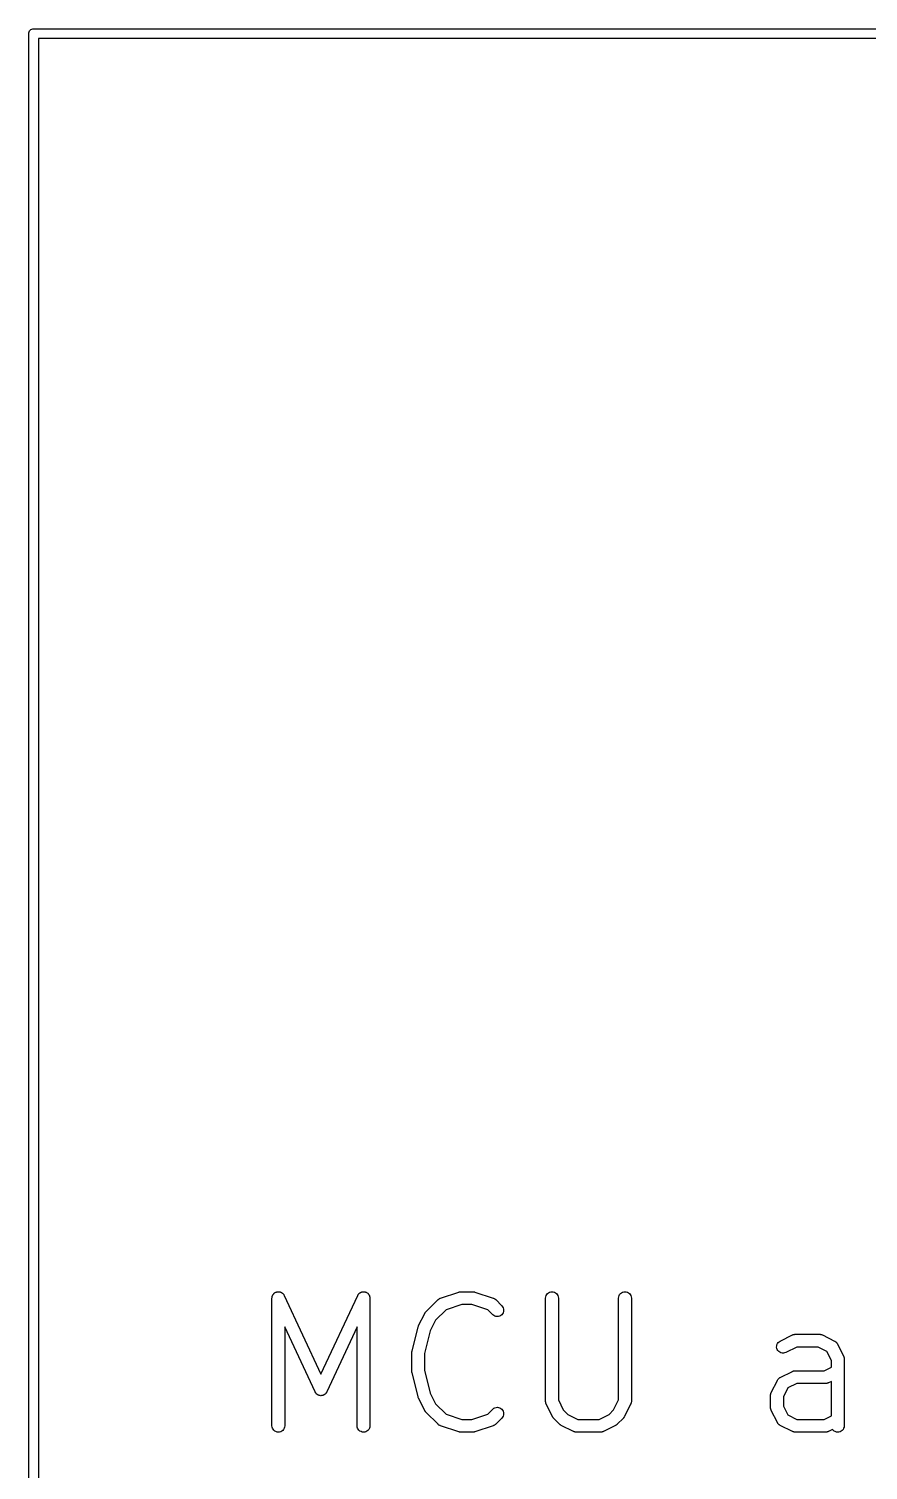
# Model space of a CAD drawing. Extents: x 1 to 169, y -122 to 5.
# Drawn here: x 99.92 to 113.07, y -17.5 to 5.08 of the extents above; entities that cross this region are included whole.
import ezdxf

# ---------------------------------------------------------------- set-up
doc = ezdxf.new("R2010")
doc.units = 0
doc.header["$MEASUREMENT"] = 0
doc.layers.add('BLACK', color=7, linetype='CONTINUOUS')

msp = doc.modelspace()

# ---------------------------------------------------------------- linework, layer by layer
at = {"layer": 'BLACK', "linetype": 'CONTINUOUS'}
for p, q in [((99.9246, 5), (99.9261, 5.0147)), ((99.925, 4.99632), (99.9246, 5)), ((99.925, -39.9963), (99.925, 4.99632)), ((99.9261, 5.0147), (99.9304, 5.02884)), ((99.9304, 5.02884), (99.9373, 5.04187)), ((99.9373, 5.04187), (99.9467, 5.05329)), ((99.9467, 5.05329), (99.9581, 5.06266)), ((99.9581, 5.06266), (99.9712, 5.06962)), ((99.9712, 5.06962), (99.9853, 5.07391)), ((99.9853, 5.07391), (99.9963, 5.075)), ((99.9963, 5.075), (100, 5.07536)), ((100, 5.07536), (100.004, 5.075)), ((100.004, 5.075), (134.996, 5.075)), ((100.075, 4.925), (100.075, -39.925)), ((134.925, 4.925), (100.075, 4.925)), ((103.733, -14.8034), (103.734, -14.7959)), ((103.733, -14.8048), (103.733, -14.8034)), ((103.733, -16.8048), (103.733, -14.8048)), ((103.734, -14.7959), (103.735, -14.7885)), ((103.735, -14.7862), (103.736, -14.784)), ((103.735, -14.7885), (103.735, -14.7862)), ((103.736, -14.784), (103.738, -14.7768)), ((103.738, -14.7768), (103.74, -14.7696)), ((103.74, -14.7696), (103.741, -14.7676)), ((103.741, -14.7654), (103.745, -14.7588)), ((103.741, -14.7676), (103.741, -14.7654)), ((103.745, -14.7588), (103.748, -14.7521)), ((103.748, -14.7521), (103.75, -14.7503)), ((103.75, -14.7503), (103.751, -14.7483)), ((103.751, -14.7483), (103.756, -14.7425)), ((103.756, -14.7425), (103.76, -14.7366)), ((103.76, -14.7366), (103.762, -14.7351)), ((103.762, -14.7351), (103.763, -14.7333)), ((103.763, -14.7333), (103.769, -14.7286)), ((103.769, -14.7286), (103.775, -14.7237)), ((103.775, -14.7237), (103.777, -14.7225)), ((103.777, -14.7225), (103.779, -14.7211)), ((103.779, -14.7211), (103.785, -14.7176)), ((103.785, -14.7176), (103.792, -14.7138)), ((103.792, -14.7138), (103.794, -14.7131)), ((103.794, -14.7131), (103.796, -14.712)), ((103.796, -14.712), (103.803, -14.7099)), ((103.803, -14.7099), (103.81, -14.7075)), ((103.81, -14.7075), (103.812, -14.7072)), ((103.812, -14.7072), (103.815, -14.7065)), ((103.815, -14.7065), (103.822, -14.7059)), ((103.822, -14.7059), (103.829, -14.7048)), ((103.829, -14.7048), (103.832, -14.705)), ((103.832, -14.705), (103.834, -14.7048)), ((103.834, -14.7048), (103.841, -14.7055)), ((103.841, -14.7055), (103.849, -14.706)), ((103.849, -14.706), (103.851, -14.7066)), ((103.851, -14.7066), (103.853, -14.7068)), ((103.853, -14.7068), (103.861, -14.709)), ((103.861, -14.709), (103.868, -14.7109)), ((103.868, -14.7109), (103.87, -14.7119)), ((103.87, -14.7119), (103.872, -14.7126)), ((103.872, -14.7126), (103.879, -14.7161)), ((103.879, -14.7161), (103.885, -14.7194)), ((103.885, -14.7194), (103.887, -14.7208)), ((103.887, -14.7208), (103.889, -14.7219)), ((103.889, -14.7219), (103.895, -14.7266)), ((103.895, -14.7266), (103.901, -14.7311)), ((103.901, -14.7311), (103.903, -14.7328)), ((103.903, -14.7328), (103.904, -14.7343)), ((103.904, -14.7343), (103.909, -14.7401)), ((103.909, -14.7401), (103.914, -14.7457)), ((103.914, -14.7457), (103.915, -14.7476)), ((103.915, -14.7476), (103.917, -14.7494)), ((103.917, -14.7494), (103.92, -14.756)), ((103.92, -14.756), (103.924, -14.7625)), ((103.924, -14.7625), (104.5, -15.9969)), ((104.5, -15.9969), (105.076, -14.7625)), ((105.076, -14.7625), (105.077, -14.7612)), ((105.077, -14.7612), (105.081, -14.7548)), ((105.081, -14.7548), (105.084, -14.7483)), ((105.084, -14.7483), (105.086, -14.7465)), ((105.086, -14.7465), (105.087, -14.7446)), ((105.087, -14.7446), (105.092, -14.739)), ((105.092, -14.739), (105.097, -14.7333)), ((105.097, -14.7333), (105.098, -14.7319)), ((105.098, -14.7319), (105.1, -14.7302)), ((105.1, -14.7302), (105.106, -14.7258)), ((105.106, -14.7258), (105.112, -14.7211)), ((105.112, -14.7211), (105.114, -14.72)), ((105.114, -14.72), (105.116, -14.7187)), ((105.116, -14.7187), (105.123, -14.7155)), ((105.123, -14.7155), (105.129, -14.712)), ((105.129, -14.712), (105.131, -14.7114)), ((105.131, -14.7114), (105.133, -14.7104)), ((105.133, -14.7104), (105.141, -14.7087)), ((105.141, -14.7087), (105.148, -14.7065)), ((105.148, -14.7065), (105.15, -14.7063)), ((105.15, -14.7063), (105.152, -14.7058)), ((105.152, -14.7058), (105.16, -14.7054)), ((105.16, -14.7054), (105.167, -14.7048)), ((105.167, -14.7048), (105.17, -14.705)), ((105.17, -14.705), (105.172, -14.7049)), ((105.172, -14.7049), (105.179, -14.706)), ((105.179, -14.706), (105.187, -14.7068)), ((105.187, -14.7068), (105.189, -14.7075)), ((105.189, -14.7075), (105.191, -14.7078)), ((105.191, -14.7078), (105.198, -14.7104)), ((105.198, -14.7104), (105.205, -14.7126)), ((105.205, -14.7126), (105.207, -14.7137)), ((105.207, -14.7137), (105.21, -14.7144)), ((105.21, -14.7144), (105.216, -14.7183)), ((105.216, -14.7183), (105.223, -14.7219)), ((105.223, -14.7219), (105.224, -14.7233)), ((105.224, -14.7233), (105.226, -14.7245)), ((105.226, -14.7245), (105.232, -14.7295)), ((105.232, -14.7295), (105.238, -14.7343)), ((105.238, -14.7343), (105.239, -14.7361)), ((105.239, -14.7361), (105.241, -14.7376)), ((105.241, -14.7376), (105.245, -14.7436)), ((105.245, -14.7436), (105.25, -14.7494)), ((105.25, -14.7494), (105.251, -14.7514)), ((105.251, -14.7514), (105.252, -14.7533)), ((105.252, -14.7533), (105.256, -14.76)), ((105.256, -14.76), (105.259, -14.7667)), ((105.259, -14.7667), (105.26, -14.7688)), ((105.26, -14.7688), (105.261, -14.7709)), ((105.261, -14.7709), (105.263, -14.7782)), ((105.263, -14.7782), (105.265, -14.7853)), ((105.265, -14.7853), (105.265, -14.7876)), ((105.265, -14.7876), (105.266, -14.7898)), ((105.266, -14.7898), (105.266, -14.7973)), ((105.266, -14.7973), (105.267, -14.8048)), ((105.267, -14.8048), (105.267, -16.8048)), ((106.144, -15.0198), (106.334, -14.8293)), ((106.334, -14.8293), (106.335, -14.8283)), ((106.335, -14.8283), (106.337, -14.8265)), ((106.337, -14.8265), (106.339, -14.8243)), ((106.339, -14.8243), (106.345, -14.8204)), ((106.345, -14.8204), (106.35, -14.8161)), ((106.35, -14.8161), (106.353, -14.8148)), ((106.353, -14.8148), (106.355, -14.8131)), ((106.355, -14.8131), (106.362, -14.8103)), ((106.362, -14.8103), (106.368, -14.8072)), ((106.368, -14.8072), (106.37, -14.8063)), ((106.37, -14.8063), (106.373, -14.8051)), ((106.373, -14.8051), (106.659, -14.7099)), ((106.659, -14.7099), (106.66, -14.7095)), ((106.66, -14.7095), (106.666, -14.7083)), ((106.666, -14.7083), (106.671, -14.7067)), ((106.671, -14.7067), (106.675, -14.7063)), ((106.675, -14.7063), (106.679, -14.7054)), ((106.679, -14.7054), (106.685, -14.7053)), ((106.685, -14.7053), (106.69, -14.7048)), ((106.69, -14.7048), (106.881, -14.7048)), ((106.881, -14.7048), (106.882, -14.7048)), ((106.882, -14.7048), (106.888, -14.7054)), ((106.888, -14.7054), (106.894, -14.7056)), ((106.894, -14.7056), (106.898, -14.7065)), ((106.898, -14.7065), (106.902, -14.7069)), ((106.902, -14.7069), (106.907, -14.7086)), ((106.907, -14.7086), (106.913, -14.7099)), ((106.913, -14.7099), (107.198, -14.8051)), ((107.198, -14.8051), (107.2, -14.8056)), ((107.2, -14.8056), (107.202, -14.8068)), ((107.202, -14.8068), (107.205, -14.8077)), ((107.205, -14.8077), (107.211, -14.8109)), ((107.211, -14.8109), (107.217, -14.8138)), ((107.217, -14.8138), (107.22, -14.8155)), ((107.22, -14.8155), (107.222, -14.8169)), ((107.222, -14.8169), (107.228, -14.8212)), ((107.228, -14.8212), (107.233, -14.8253)), ((107.233, -14.8253), (107.235, -14.8274)), ((107.235, -14.8274), (107.237, -14.8293)), ((107.237, -14.8293), (107.333, -14.9245)), ((108.019, -14.8034), (108.021, -14.784)), ((108.019, -14.8048), (108.019, -14.8034)), ((108.019, -16.4238), (108.019, -14.8048)), ((108.021, -14.784), (108.027, -14.7654)), ((108.027, -14.7654), (108.037, -14.7483)), ((108.037, -14.7483), (108.049, -14.7333)), ((108.049, -14.7333), (108.064, -14.7211)), ((108.064, -14.7211), (108.082, -14.712)), ((108.082, -14.712), (108.1, -14.7065)), ((108.1, -14.7065), (108.12, -14.7048)), ((108.12, -14.7048), (108.139, -14.7068)), ((108.139, -14.7068), (108.158, -14.7126)), ((108.158, -14.7126), (108.175, -14.7219)), ((108.175, -14.7219), (108.19, -14.7343)), ((108.19, -14.7343), (108.202, -14.7494)), ((108.202, -14.7494), (108.212, -14.7667)), ((108.212, -14.7667), (108.217, -14.7853)), ((108.217, -14.7853), (108.219, -14.8048)), ((108.219, -14.8048), (108.219, -16.4002)), ((109.162, -14.8034), (109.164, -14.784)), ((109.162, -14.8048), (109.162, -14.8034)), ((109.162, -16.4002), (109.162, -14.8048)), ((109.164, -14.784), (109.17, -14.7654)), ((109.17, -14.7654), (109.179, -14.7483)), ((109.179, -14.7483), (109.192, -14.7333)), ((109.192, -14.7333), (109.207, -14.7211)), ((109.207, -14.7211), (109.224, -14.712)), ((109.224, -14.712), (109.243, -14.7065)), ((109.243, -14.7065), (109.263, -14.7048)), ((109.263, -14.7048), (109.282, -14.7068)), ((109.282, -14.7068), (109.301, -14.7126)), ((109.301, -14.7126), (109.318, -14.7219)), ((109.318, -14.7219), (109.333, -14.7343)), ((109.333, -14.7343), (109.345, -14.7494)), ((109.345, -14.7494), (109.354, -14.7667)), ((109.354, -14.7667), (109.36, -14.7853)), ((109.36, -14.7853), (109.362, -14.8048)), ((109.362, -14.8048), (109.362, -16.4238)), ((106.03, -15.2362), (106.125, -15.0458)), ((106.125, -15.0445), (106.129, -15.0398)), ((106.125, -15.0458), (106.125, -15.0445)), ((106.129, -15.0398), (106.131, -15.0348)), ((106.131, -15.0348), (106.134, -15.0316)), ((106.134, -15.0316), (106.136, -15.0281)), ((106.136, -15.0281), (106.14, -15.0241)), ((106.14, -15.0241), (106.144, -15.0198)), ((106.459, -14.9874), (106.296, -15.1497)), ((106.707, -14.9048), (106.459, -14.9874)), ((106.865, -14.9048), (106.707, -14.9048)), ((107.113, -14.9874), (106.865, -14.9048)), ((107.191, -15.0659), (107.113, -14.9874)), ((107.206, -15.0783), (107.191, -15.0659)), ((107.223, -15.0876), (107.206, -15.0783)), ((107.242, -15.0933), (107.223, -15.0876)), ((107.262, -15.0952), (107.242, -15.0933)), ((107.281, -15.0934), (107.262, -15.0952)), ((107.3, -15.0878), (107.281, -15.0934)), ((107.317, -15.0787), (107.3, -15.0878)), ((107.332, -15.0664), (107.317, -15.0787)), ((107.345, -15.0514), (107.332, -15.0664)), ((107.333, -14.9245), (107.334, -14.9255)), ((107.334, -14.9255), (107.346, -14.9408)), ((107.354, -15.0343), (107.345, -15.0514)), ((107.346, -14.9408), (107.355, -14.9581)), ((107.36, -15.0157), (107.354, -15.0343)), ((107.355, -14.9581), (107.36, -14.9768)), ((107.36, -14.9768), (107.362, -14.9963)), ((107.362, -14.9963), (107.36, -15.0157)), ((104.409, -16.2756), (103.933, -15.2555)), ((103.933, -15.2555), (103.933, -16.8048)), ((105.067, -15.2555), (104.591, -16.2756)), ((105.067, -16.8048), (105.067, -15.2555)), ((105.927, -15.6376), (106.022, -15.2567)), ((106.022, -15.2553), (106.023, -15.2549)), ((106.022, -15.2567), (106.022, -15.2553)), ((106.023, -15.2545), (106.026, -15.2457)), ((106.023, -15.2549), (106.023, -15.2545)), ((106.026, -15.2457), (106.029, -15.2371)), ((106.029, -15.2367), (106.03, -15.2362)), ((106.029, -15.2371), (106.029, -15.2367)), ((106.213, -15.3159), (106.124, -15.6742)), ((106.296, -15.1497), (106.213, -15.3159)), ((111.638, -15.5732), (111.639, -15.5537)), ((111.641, -15.5925), (111.638, -15.5732)), ((111.639, -15.5537), (111.643, -15.5347)), ((111.643, -15.5347), (111.651, -15.5169)), ((111.651, -15.5169), (111.663, -15.501)), ((111.663, -15.501), (111.677, -15.4876)), ((111.677, -15.4876), (111.693, -15.4772)), ((111.693, -15.4772), (111.884, -15.382)), ((111.952, -15.5714), (111.783, -15.6561)), ((111.884, -15.382), (111.885, -15.3814)), ((111.885, -15.3814), (111.888, -15.3804)), ((111.888, -15.3804), (111.89, -15.379)), ((111.89, -15.379), (111.897, -15.377)), ((111.897, -15.377), (111.903, -15.3746)), ((111.903, -15.3746), (111.906, -15.3742)), ((111.906, -15.3742), (111.909, -15.3733)), ((111.909, -15.3733), (111.916, -15.3727)), ((111.916, -15.3727), (111.923, -15.3716)), ((111.923, -15.3716), (111.926, -15.3717)), ((111.926, -15.3717), (111.929, -15.3714)), ((111.929, -15.3714), (112.31, -15.3714)), ((112.286, -15.5714), (111.952, -15.5714)), ((112.425, -15.6412), (112.286, -15.5714)), ((112.31, -15.3714), (112.311, -15.3714)), ((112.311, -15.3714), (112.314, -15.3718)), ((112.314, -15.3718), (112.317, -15.3717)), ((112.317, -15.3717), (112.324, -15.3729)), ((112.324, -15.3729), (112.33, -15.3736)), ((112.33, -15.3736), (112.333, -15.3745)), ((112.333, -15.3745), (112.336, -15.375)), ((112.336, -15.375), (112.342, -15.3774)), ((112.342, -15.3774), (112.349, -15.3795)), ((112.349, -15.3795), (112.351, -15.3809)), ((112.351, -15.3809), (112.354, -15.382)), ((112.354, -15.382), (112.545, -15.4772)), ((112.545, -15.4772), (112.546, -15.4779)), ((112.546, -15.4779), (112.548, -15.479)), ((112.548, -15.479), (112.55, -15.4799)), ((112.55, -15.4799), (112.556, -15.4843)), ((112.556, -15.4843), (112.562, -15.4885)), ((112.562, -15.4885), (112.564, -15.49)), ((112.564, -15.49), (112.566, -15.4912)), ((112.566, -15.4912), (112.571, -15.4968)), ((112.571, -15.4968), (112.576, -15.5021)), ((112.576, -15.5021), (112.578, -15.5039)), ((112.578, -15.5039), (112.579, -15.5054)), ((112.579, -15.5054), (112.583, -15.5119)), ((112.583, -15.5119), (112.587, -15.5181)), ((112.587, -15.5181), (112.588, -15.5201)), ((112.588, -15.5201), (112.589, -15.5219)), ((112.589, -15.5219), (112.685, -15.7124)), ((105.924, -15.657), (105.925, -15.649)), ((105.924, -15.6587), (105.924, -15.657)), ((105.924, -15.6605), (105.924, -15.6587)), ((105.924, -15.6619), (105.924, -15.6605)), ((105.924, -15.9476), (105.924, -15.6619)), ((105.925, -15.649), (105.926, -15.6411)), ((105.926, -15.6411), (105.927, -15.6394)), ((105.927, -15.6394), (105.927, -15.6376)), ((106.124, -15.6742), (106.124, -15.9353)), ((111.648, -15.6108), (111.641, -15.5925)), ((111.659, -15.6274), (111.648, -15.6108)), ((111.672, -15.6416), (111.659, -15.6274)), ((111.688, -15.6531), (111.672, -15.6416)), ((111.705, -15.6612), (111.688, -15.6531)), ((111.724, -15.6657), (111.705, -15.6612)), ((111.744, -15.6665), (111.724, -15.6657)), ((111.763, -15.6635), (111.744, -15.6665)), ((111.782, -15.6567), (111.763, -15.6635)), ((111.783, -15.6561), (111.782, -15.6567)), ((112.495, -15.7807), (112.425, -15.6412)), ((112.495, -15.8858), (112.495, -15.7807)), ((112.685, -15.7124), (112.685, -15.7137)), ((112.685, -15.7137), (112.686, -15.7164)), ((112.686, -15.7164), (112.688, -15.719)), ((112.688, -15.719), (112.69, -15.7256)), ((112.69, -15.7256), (112.692, -15.732)), ((112.692, -15.732), (112.692, -15.7349)), ((112.692, -15.7349), (112.693, -15.7377)), ((112.693, -15.7377), (112.694, -15.7445)), ((112.694, -15.7445), (112.695, -15.7513)), ((112.695, -15.7513), (112.695, -15.7542)), ((112.695, -15.7542), (112.695, -15.7571)), ((112.695, -15.7571), (112.695, -16.8048)), ((105.924, -15.9494), (105.924, -15.9476)), ((105.924, -15.9512), (105.924, -15.9494)), ((105.925, -15.9591), (105.924, -15.9512)), ((105.926, -15.967), (105.925, -15.9591)), ((105.926, -15.9688), (105.926, -15.967)), ((105.926, -15.9705), (105.926, -15.9688)), ((105.927, -15.9719), (105.926, -15.9705)), ((106.022, -16.3528), (105.927, -15.9719)), ((106.124, -15.9353), (106.213, -16.2937)), ((111.693, -16.0487), (111.884, -15.9534)), ((111.884, -15.9534), (111.885, -15.9528)), ((111.885, -15.9528), (111.888, -15.9518)), ((111.888, -15.9518), (111.89, -15.9504)), ((111.89, -15.9504), (111.897, -15.9484)), ((111.897, -15.9484), (111.903, -15.9461)), ((111.903, -15.9461), (111.906, -15.9456)), ((111.906, -15.9456), (111.909, -15.9448)), ((111.909, -15.9448), (111.916, -15.9441)), ((111.916, -15.9441), (111.923, -15.943)), ((111.923, -15.943), (111.926, -15.9431)), ((111.926, -15.9431), (111.929, -15.9429)), ((111.929, -15.9429), (112.381, -15.9429)), ((112.381, -15.9429), (112.495, -15.8858)), ((111.553, -16.2838), (111.649, -16.0934)), ((111.649, -16.0921), (111.65, -16.0903)), ((111.649, -16.0934), (111.649, -16.0921)), ((111.65, -16.0903), (111.651, -16.0883)), ((111.651, -16.0883), (111.656, -16.0821)), ((111.656, -16.0821), (111.66, -16.0758)), ((111.66, -16.0758), (111.661, -16.0742)), ((111.661, -16.0742), (111.663, -16.0724)), ((111.663, -16.0724), (111.668, -16.0672)), ((111.668, -16.0672), (111.674, -16.0618)), ((111.674, -16.0618), (111.675, -16.0605)), ((111.675, -16.0605), (111.677, -16.059)), ((111.677, -16.059), (111.683, -16.055)), ((111.683, -16.055), (111.69, -16.0507)), ((111.69, -16.0507), (111.692, -16.0498)), ((111.692, -16.0498), (111.693, -16.0487)), ((111.813, -16.2126), (111.743, -16.3522)), ((111.952, -16.1429), (111.813, -16.2126)), ((112.405, -16.1429), (111.952, -16.1429)), ((112.408, -16.1426), (112.405, -16.1429)), ((112.411, -16.1427), (112.408, -16.1426)), ((112.417, -16.1416), (112.411, -16.1427)), ((112.424, -16.141), (112.417, -16.1416)), ((112.427, -16.1401), (112.424, -16.141)), ((112.43, -16.1396), (112.427, -16.1401)), ((112.436, -16.1373), (112.43, -16.1396)), ((112.443, -16.1353), (112.436, -16.1373)), ((112.445, -16.1339), (112.443, -16.1353)), ((112.448, -16.1329), (112.445, -16.1339)), ((112.449, -16.1323), (112.448, -16.1329)), ((112.495, -16.1094), (112.449, -16.1323)), ((112.495, -16.6477), (112.495, -16.1094)), ((104.412, -16.2801), (104.409, -16.2756)), ((104.414, -16.2848), (104.412, -16.2801)), ((104.417, -16.2885), (104.414, -16.2848)), ((104.419, -16.2924), (104.417, -16.2885)), ((104.423, -16.2963), (104.419, -16.2924)), ((104.426, -16.3005), (104.423, -16.2963)), ((104.429, -16.3036), (104.426, -16.3005)), ((104.432, -16.307), (104.429, -16.3036)), ((104.436, -16.3101), (104.432, -16.307)), ((104.44, -16.3136), (104.436, -16.3101)), ((104.444, -16.316), (104.44, -16.3136)), ((104.448, -16.3187), (104.444, -16.316)), ((104.453, -16.321), (104.448, -16.3187)), ((104.457, -16.3237), (104.453, -16.321)), ((104.461, -16.3252), (104.457, -16.3237)), ((104.465, -16.3272), (104.461, -16.3252)), ((104.471, -16.3285), (104.465, -16.3272)), ((104.475, -16.3303), (104.471, -16.3285)), ((104.48, -16.331), (104.475, -16.3303)), ((104.484, -16.3321), (104.48, -16.331)), ((104.49, -16.3324), (104.484, -16.3321)), ((104.495, -16.3332), (104.49, -16.3324)), ((104.499, -16.333), (104.495, -16.3332)), ((104.504, -16.3333), (104.499, -16.333)), ((104.509, -16.3325), (104.504, -16.3333)), ((104.514, -16.3323), (104.509, -16.3325)), ((104.519, -16.3312), (104.514, -16.3323)), ((104.523, -16.3306), (104.519, -16.3312)), ((104.528, -16.3289), (104.523, -16.3306)), ((104.533, -16.3277), (104.528, -16.3289)), ((104.537, -16.3257), (104.533, -16.3277)), ((104.542, -16.3242), (104.537, -16.3257)), ((104.546, -16.3216), (104.542, -16.3242)), ((104.551, -16.3194), (104.546, -16.3216)), ((104.555, -16.3167), (104.551, -16.3194)), ((104.559, -16.3144), (104.555, -16.3167)), ((104.562, -16.311), (104.559, -16.3144)), ((104.567, -16.3079), (104.562, -16.311)), ((104.57, -16.3045), (104.567, -16.3079)), ((104.573, -16.3015), (104.57, -16.3045)), ((104.576, -16.2974), (104.573, -16.3015)), ((104.58, -16.2935), (104.576, -16.2974)), ((104.582, -16.2896), (104.58, -16.2935)), ((104.585, -16.286), (104.582, -16.2896)), ((104.587, -16.2813), (104.585, -16.286)), ((104.59, -16.2769), (104.587, -16.2813)), ((104.591, -16.2756), (104.59, -16.2769)), ((106.022, -16.3533), (106.022, -16.3528)), ((106.022, -16.3537), (106.022, -16.3533)), ((106.025, -16.3624), (106.022, -16.3537)), ((106.029, -16.3712), (106.025, -16.3624)), ((106.029, -16.3716), (106.029, -16.3712)), ((106.029, -16.372), (106.029, -16.3716)), ((106.03, -16.3733), (106.029, -16.372)), ((106.125, -16.5638), (106.03, -16.3733)), ((106.213, -16.2937), (106.296, -16.4598)), ((106.296, -16.4598), (106.459, -16.6221)), ((108.019, -16.4267), (108.019, -16.4238)), ((108.019, -16.4297), (108.019, -16.4267)), ((108.02, -16.4364), (108.019, -16.4297)), ((108.021, -16.4432), (108.02, -16.4364)), ((108.022, -16.4461), (108.021, -16.4432)), ((108.022, -16.449), (108.022, -16.4461)), ((108.025, -16.4554), (108.022, -16.449)), ((108.027, -16.4619), (108.025, -16.4554)), ((108.028, -16.4645), (108.027, -16.4619)), ((108.029, -16.4673), (108.028, -16.4645)), ((108.03, -16.4685), (108.029, -16.4673)), ((108.125, -16.659), (108.03, -16.4685)), ((108.219, -16.4002), (108.296, -16.555)), ((109.084, -16.555), (109.162, -16.4002)), ((109.351, -16.4685), (109.256, -16.659)), ((109.352, -16.4658), (109.351, -16.4685)), ((109.354, -16.4632), (109.352, -16.4658)), ((109.356, -16.4567), (109.354, -16.4632)), ((109.358, -16.4503), (109.356, -16.4567)), ((109.359, -16.4474), (109.358, -16.4503)), ((109.36, -16.4446), (109.359, -16.4474)), ((109.362, -16.4311), (109.36, -16.4378)), ((109.36, -16.4378), (109.36, -16.4446)), ((109.362, -16.4238), (109.362, -16.4252)), ((109.362, -16.4252), (109.362, -16.4281)), ((109.362, -16.4281), (109.362, -16.4311)), ((111.543, -16.3213), (111.544, -16.3146)), ((111.543, -16.3243), (111.543, -16.3213)), ((111.543, -16.3272), (111.543, -16.3243)), ((111.543, -16.3286), (111.543, -16.3272)), ((111.543, -16.519), (111.543, -16.3286)), ((111.544, -16.3146), (111.545, -16.3078)), ((111.545, -16.3078), (111.546, -16.305)), ((111.546, -16.3021), (111.549, -16.2957)), ((111.546, -16.305), (111.546, -16.3021)), ((111.549, -16.2957), (111.551, -16.2892)), ((111.551, -16.2892), (111.552, -16.2866)), ((111.552, -16.2866), (111.553, -16.2838)), ((111.743, -16.3522), (111.743, -16.4954)), ((106.128, -16.5685), (106.125, -16.5638)), ((106.13, -16.5735), (106.128, -16.5685)), ((106.133, -16.5768), (106.13, -16.5735)), ((106.135, -16.5803), (106.133, -16.5768)), ((106.139, -16.5844), (106.135, -16.5803)), ((106.143, -16.5888), (106.139, -16.5844)), ((106.144, -16.5898), (106.143, -16.5888)), ((106.334, -16.7802), (106.144, -16.5898)), ((106.459, -16.6221), (106.707, -16.7048)), ((106.707, -16.7048), (106.865, -16.7048)), ((106.865, -16.7048), (107.113, -16.6221)), ((107.113, -16.6221), (107.191, -16.5436)), ((107.191, -16.5436), (107.192, -16.5426)), ((107.192, -16.5426), (107.207, -16.5304)), ((107.207, -16.5304), (107.225, -16.5214)), ((107.225, -16.5214), (107.244, -16.516)), ((107.333, -16.685), (107.237, -16.7802)), ((107.244, -16.516), (107.263, -16.5143)), ((107.263, -16.5143), (107.282, -16.5164)), ((107.282, -16.5164), (107.301, -16.5222)), ((107.301, -16.5222), (107.318, -16.5316)), ((107.318, -16.5316), (107.333, -16.5441)), ((107.333, -16.5441), (107.345, -16.5592)), ((107.345, -16.6699), (107.333, -16.685)), ((107.345, -16.5592), (107.354, -16.5765)), ((107.354, -16.6527), (107.345, -16.6699)), ((107.354, -16.5765), (107.36, -16.5952)), ((107.36, -16.6341), (107.354, -16.6527)), ((107.36, -16.5952), (107.362, -16.6146)), ((107.362, -16.6146), (107.36, -16.6341)), ((108.128, -16.6638), (108.125, -16.659)), ((108.13, -16.6687), (108.128, -16.6638)), ((108.133, -16.672), (108.13, -16.6687)), ((108.135, -16.6755), (108.133, -16.672)), ((108.139, -16.6796), (108.135, -16.6755)), ((108.143, -16.684), (108.139, -16.6796)), ((108.144, -16.685), (108.143, -16.684)), ((108.239, -16.7802), (108.144, -16.685)), ((108.296, -16.555), (108.369, -16.6273)), ((108.369, -16.6273), (108.524, -16.7048)), ((108.524, -16.7048), (108.857, -16.7048)), ((108.857, -16.7048), (109.012, -16.6273)), ((109.012, -16.6273), (109.084, -16.555)), ((109.237, -16.685), (109.142, -16.7802)), ((109.241, -16.6806), (109.237, -16.685)), ((109.245, -16.6766), (109.241, -16.6806)), ((109.247, -16.6731), (109.245, -16.6766)), ((109.25, -16.6699), (109.247, -16.6731)), ((109.252, -16.665), (109.25, -16.6699)), ((109.255, -16.6603), (109.252, -16.665)), ((109.256, -16.659), (109.255, -16.6603)), ((111.543, -16.522), (111.543, -16.519)), ((111.543, -16.5249), (111.543, -16.522)), ((111.544, -16.5317), (111.543, -16.5249)), ((111.545, -16.5385), (111.544, -16.5317)), ((111.546, -16.5413), (111.545, -16.5385)), ((111.546, -16.5442), (111.546, -16.5413)), ((111.548, -16.5506), (111.546, -16.5442)), ((111.55, -16.5572), (111.548, -16.5506)), ((111.552, -16.5598), (111.55, -16.5572)), ((111.553, -16.5625), (111.552, -16.5598)), ((111.553, -16.5638), (111.553, -16.5625)), ((111.649, -16.7542), (111.553, -16.5638)), ((111.743, -16.4954), (111.813, -16.635)), ((111.813, -16.635), (111.952, -16.7048)), ((111.952, -16.7048), (112.381, -16.7048)), ((112.381, -16.7048), (112.495, -16.6477)), ((103.735, -16.8242), (103.733, -16.8048)), ((103.741, -16.8429), (103.735, -16.8242)), ((103.75, -16.8601), (103.741, -16.8429)), ((103.762, -16.8752), (103.75, -16.8601)), ((103.777, -16.8877), (103.762, -16.8752)), ((103.795, -16.8969), (103.777, -16.8877)), ((103.813, -16.9027), (103.795, -16.8969)), ((103.833, -16.9048), (103.813, -16.9027)), ((103.852, -16.903), (103.833, -16.9048)), ((103.871, -16.8975), (103.852, -16.903)), ((103.888, -16.8884), (103.871, -16.8975)), ((103.903, -16.8762), (103.888, -16.8884)), ((103.916, -16.8613), (103.903, -16.8762)), ((103.925, -16.8442), (103.916, -16.8613)), ((103.931, -16.8256), (103.925, -16.8442)), ((103.933, -16.8062), (103.931, -16.8256)), ((103.933, -16.8048), (103.933, -16.8062)), ((105.069, -16.8242), (105.067, -16.8048)), ((105.074, -16.8429), (105.069, -16.8242)), ((105.083, -16.8601), (105.074, -16.8429)), ((105.096, -16.8752), (105.083, -16.8601)), ((105.111, -16.8877), (105.096, -16.8752)), ((105.128, -16.8969), (105.111, -16.8877)), ((105.147, -16.9027), (105.128, -16.8969)), ((105.166, -16.9048), (105.147, -16.9027)), ((105.185, -16.903), (105.166, -16.9048)), ((105.204, -16.8975), (105.185, -16.903)), ((105.221, -16.8884), (105.204, -16.8975)), ((105.237, -16.8762), (105.221, -16.8884)), ((105.249, -16.8613), (105.237, -16.8762)), ((105.259, -16.8442), (105.249, -16.8613)), ((105.264, -16.8256), (105.259, -16.8442)), ((105.267, -16.8062), (105.264, -16.8256)), ((105.267, -16.8048), (105.267, -16.8062)), ((106.336, -16.7821), (106.334, -16.7802)), ((106.338, -16.7843), (106.336, -16.7821)), ((106.344, -16.7883), (106.338, -16.7843)), ((106.349, -16.7926), (106.344, -16.7883)), ((106.352, -16.794), (106.349, -16.7926)), ((106.354, -16.7957), (106.352, -16.794)), ((106.36, -16.7986), (106.354, -16.7957)), ((106.366, -16.8018), (106.36, -16.7986)), ((106.369, -16.8027), (106.366, -16.8018)), ((106.372, -16.8039), (106.369, -16.8027)), ((106.373, -16.8044), (106.372, -16.8039)), ((106.659, -16.8996), (106.373, -16.8044)), ((106.664, -16.9009), (106.659, -16.8996)), ((106.67, -16.9026), (106.664, -16.9009)), ((106.674, -16.903), (106.67, -16.9026)), ((106.678, -16.904), (106.674, -16.903)), ((106.684, -16.9041), (106.678, -16.904)), ((106.689, -16.9048), (106.684, -16.9041)), ((106.69, -16.9048), (106.689, -16.9048)), ((106.881, -16.9048), (106.69, -16.9048)), ((106.887, -16.9042), (106.881, -16.9048)), ((106.892, -16.9041), (106.887, -16.9042)), ((106.896, -16.9033), (106.892, -16.9041)), ((106.9, -16.9029), (106.896, -16.9033)), ((106.906, -16.9012), (106.9, -16.9029)), ((106.911, -16.9001), (106.906, -16.9012)), ((106.913, -16.8996), (106.911, -16.9001)), ((107.198, -16.8044), (106.913, -16.8996)), ((107.201, -16.8032), (107.198, -16.8044)), ((107.204, -16.8024), (107.201, -16.8032)), ((107.21, -16.7992), (107.204, -16.8024)), ((107.216, -16.7964), (107.21, -16.7992)), ((107.219, -16.7947), (107.216, -16.7964)), ((107.221, -16.7934), (107.219, -16.7947)), ((107.226, -16.7891), (107.221, -16.7934)), ((107.232, -16.7852), (107.226, -16.7891)), ((107.234, -16.783), (107.232, -16.7852)), ((107.236, -16.7812), (107.234, -16.783)), ((107.237, -16.7802), (107.236, -16.7812)), ((108.243, -16.7838), (108.239, -16.7802)), ((108.247, -16.7877), (108.243, -16.7838)), ((108.251, -16.79), (108.247, -16.7877)), ((108.254, -16.7926), (108.251, -16.79)), ((108.259, -16.7953), (108.254, -16.7926)), ((108.264, -16.7983), (108.259, -16.7953)), ((108.265, -16.799), (108.264, -16.7983)), ((108.455, -16.8942), (108.265, -16.799)), ((108.458, -16.8953), (108.455, -16.8942)), ((108.461, -16.8967), (108.458, -16.8953)), ((108.467, -16.8987), (108.461, -16.8967)), ((108.474, -16.9012), (108.467, -16.8987)), ((108.476, -16.9017), (108.474, -16.9012)), ((108.479, -16.9026), (108.476, -16.9017)), ((108.486, -16.9033), (108.479, -16.9026)), ((108.493, -16.9045), (108.486, -16.9033)), ((108.496, -16.9044), (108.493, -16.9045)), ((108.499, -16.9048), (108.496, -16.9044)), ((108.5, -16.9048), (108.499, -16.9048)), ((108.881, -16.9048), (108.5, -16.9048)), ((108.884, -16.9045), (108.881, -16.9048)), ((108.887, -16.9046), (108.884, -16.9045)), ((108.894, -16.9035), (108.887, -16.9046)), ((108.9, -16.9029), (108.894, -16.9035)), ((108.903, -16.902), (108.9, -16.9029)), ((108.906, -16.9015), (108.903, -16.902)), ((108.913, -16.8992), (108.906, -16.9015)), ((108.919, -16.8972), (108.913, -16.8992)), ((108.922, -16.8958), (108.919, -16.8972)), ((108.924, -16.8948), (108.922, -16.8958)), ((108.926, -16.8942), (108.924, -16.8948)), ((109.116, -16.799), (108.926, -16.8942)), ((109.121, -16.796), (109.116, -16.799)), ((109.126, -16.7934), (109.121, -16.796)), ((109.129, -16.7908), (109.126, -16.7934)), ((109.133, -16.7886), (109.129, -16.7908)), ((109.137, -16.7847), (109.133, -16.7886)), ((109.141, -16.7812), (109.137, -16.7847)), ((109.142, -16.7802), (109.141, -16.7812)), ((111.65, -16.7561), (111.649, -16.7542)), ((111.651, -16.7581), (111.65, -16.7561)), ((111.655, -16.7643), (111.651, -16.7581)), ((111.659, -16.7708), (111.655, -16.7643)), ((111.661, -16.7723), (111.659, -16.7708)), ((111.662, -16.7741), (111.661, -16.7723)), ((111.667, -16.7794), (111.662, -16.7741)), ((111.672, -16.785), (111.667, -16.7794)), ((111.674, -16.7862), (111.672, -16.785)), ((111.676, -16.7877), (111.674, -16.7862)), ((111.682, -16.7919), (111.676, -16.7877)), ((111.688, -16.7963), (111.682, -16.7919)), ((111.69, -16.7972), (111.688, -16.7963)), ((111.692, -16.7983), (111.69, -16.7972)), ((111.693, -16.799), (111.692, -16.7983)), ((111.884, -16.8942), (111.693, -16.799)), ((111.887, -16.8953), (111.884, -16.8942)), ((111.889, -16.8967), (111.887, -16.8953)), ((111.896, -16.8987), (111.889, -16.8967)), ((111.902, -16.9012), (111.896, -16.8987)), ((111.905, -16.9017), (111.902, -16.9012)), ((111.908, -16.9026), (111.905, -16.9017)), ((111.915, -16.9033), (111.908, -16.9026)), ((111.921, -16.9045), (111.915, -16.9033)), ((111.924, -16.9044), (111.921, -16.9045)), ((111.927, -16.9048), (111.924, -16.9044)), ((111.929, -16.9048), (111.927, -16.9048)), ((112.405, -16.9048), (111.929, -16.9048)), ((112.408, -16.9045), (112.405, -16.9048)), ((112.411, -16.9046), (112.408, -16.9045)), ((112.417, -16.9035), (112.411, -16.9046)), ((112.424, -16.9029), (112.417, -16.9035)), ((112.427, -16.902), (112.424, -16.9029)), ((112.43, -16.9015), (112.427, -16.902)), ((112.436, -16.8992), (112.43, -16.9015)), ((112.443, -16.8972), (112.436, -16.8992)), ((112.445, -16.8958), (112.443, -16.8972)), ((112.448, -16.8948), (112.445, -16.8958)), ((112.449, -16.8942), (112.448, -16.8948)), ((112.514, -16.8621), (112.449, -16.8942)), ((112.524, -16.8752), (112.514, -16.8621)), ((112.539, -16.8877), (112.524, -16.8752)), ((112.556, -16.8969), (112.539, -16.8877)), ((112.575, -16.9027), (112.556, -16.8969)), ((112.595, -16.9048), (112.575, -16.9027)), ((112.614, -16.903), (112.595, -16.9048)), ((112.633, -16.8975), (112.614, -16.903)), ((112.65, -16.8884), (112.633, -16.8975)), ((112.665, -16.8762), (112.65, -16.8884)), ((112.678, -16.8613), (112.665, -16.8762)), ((112.687, -16.8442), (112.678, -16.8613)), ((112.693, -16.8256), (112.687, -16.8442)), ((112.695, -16.8062), (112.693, -16.8256)), ((112.695, -16.8048), (112.695, -16.8062))]:
    msp.add_line(p, q, dxfattribs=at)

doc.saveas('drawing.dxf')
